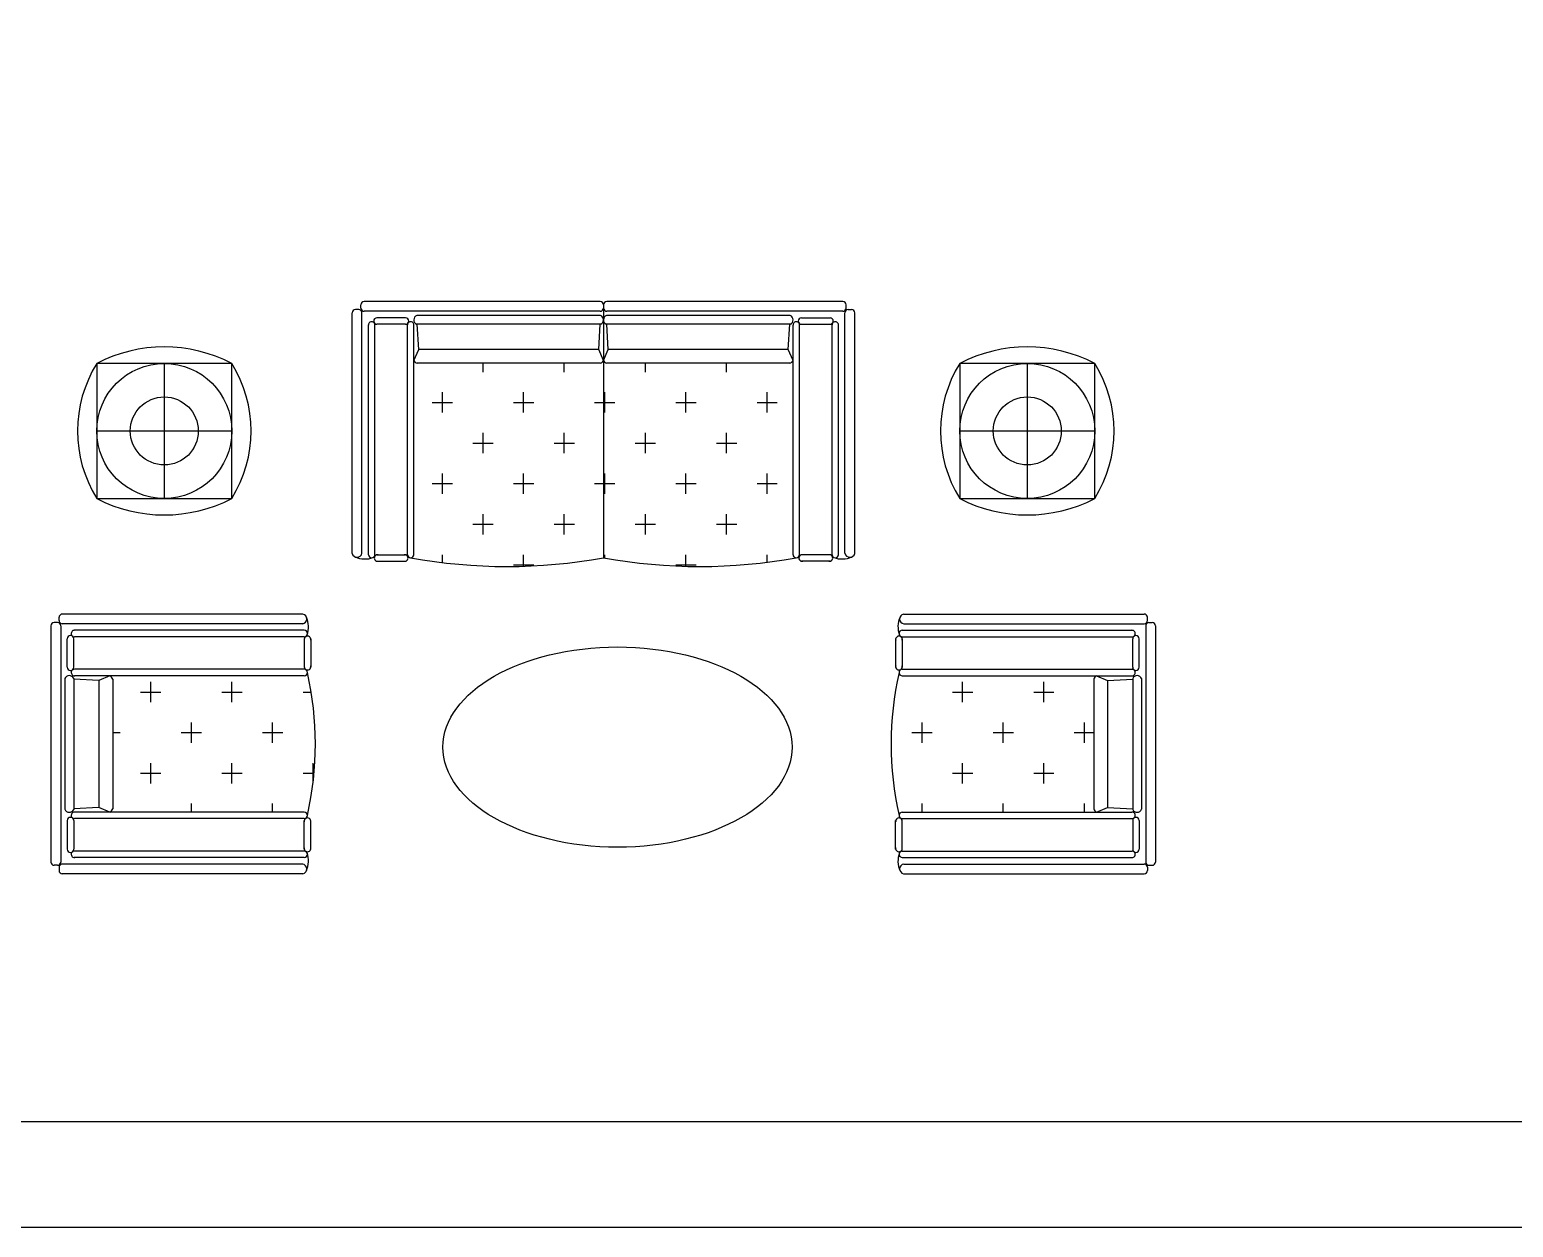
# Model space of a CAD drawing. Header units: inches. Extents: x 4.9 to 47.4, y 12.3 to 37.1.
# Drawn here: x 32.206 to 36.774, y 12.278 to 15.967 of the extents above; entities that cross this region are included whole.
import ezdxf

# ---------------------------------------------------------------- set-up
doc = ezdxf.new("R2010")
doc.units = ezdxf.units.IN
doc.header["$MEASUREMENT"] = 0
for name, color, linetype in [('02', 2, 'Continuous'), ('8', 8, 'Continuous'), ('kadrbm', 4, 'Continuous')]:
    doc.layers.add(name, color=color, linetype=linetype)

# ---------------------------------------------------------------- blocks, each defined once
blk = doc.blocks.new('kadrbm')
at = {"layer": 'kadrbm', "color": 4}
blk.add_lwpolyline([(0, 0), (0, 24.7972), (21, 24.7972), (21, 0), (0, 0)], close=True, dxfattribs=at)
blk.add_lwpolyline([(20.6631, 0.3257), (20.6631, 24.4603), (0.3369, 24.4603), (0.3369, 0.3257), (20.6631, 0.3257)], dxfattribs=at)

msp = doc.modelspace()

# ---------------------------------------------------------------- hatches: boundary and pattern name
at = {"layer": '8'}
h = msp.add_hatch(dxfattribs=at)
h.set_pattern_fill('CROSS', color=256, scale=0.5, style=0)
h.set_pattern_definition([(0, (33.19553, 15.8184), (0.125, 0.125), [0.0625, -0.1875]), (90, (33.22678, 15.78715), (-0.125, 0.125), [0.0625, -0.1875])])
h.paths.add_polyline_path([(33.9728, 14.9478, -0.172493), (33.9628, 14.9394), (33.5991, 14.9394), (33.3991, 14.9394, -0.172493), (33.3891, 14.9478), (33.3891, 14.3498, -0.416288), (33.3791, 14.3398, 0.088869), (33.9728, 14.3398)])
h.paths.add_polyline_path([(34.5665, 14.3398, -0.416288), (34.5565, 14.3498), (34.5565, 14.9478, -0.172493), (34.5465, 14.9394), (34.3465, 14.9394), (33.9828, 14.9394, -0.172493), (33.9728, 14.9478), (33.9728, 14.3398, 0.088869)])
h = msp.add_hatch(dxfattribs=at)
h.set_pattern_fill('CROSS', color=256, scale=0.5, style=0)
h.set_pattern_definition([(0, (-47.57757, 11.05158), (0.125, 0.125), [0.0625, -0.1875]), (90, (-47.54632, 11.02033), (-0.125, 0.125), [0.0625, -0.1875])])
h.paths.add_polyline_path([(33.0511, 13.5568, -0.416288), (33.0612, 13.5468, 0.111936), (33.0612, 13.9868, -0.416288), (33.0511, 13.9768), (32.4532, 13.9768, -0.172493), (32.4615, 13.9668), (32.4615, 13.7668), (32.4615, 13.5668, -0.172493), (32.4532, 13.5568)])
h.paths.add_polyline_path([(34.8929, 13.9768, -0.416288), (34.8829, 13.9868, 0.111936), (34.8829, 13.5468, -0.416288), (34.8929, 13.5568), (35.4909, 13.5568, -0.172493), (35.4825, 13.5668), (35.4825, 13.7668), (35.4825, 13.9668, -0.172493), (35.4909, 13.9768)])

# ---------------------------------------------------------------- linework, layer by layer
at = {"layer": '02'}
for p, q in [((33.9628, 15.1294, -0.1), (33.2354, 15.1294, -0.1)), ((34.7102, 15.1294, -0.1), (33.9828, 15.1294, -0.1)), ((33.1991, 14.3534, -0.1), (33.1991, 15.0946, -0.1)), ((33.2191, 15.1046, -0.1), (33.2091, 15.1046, -0.1)), ((33.2254, 15.1094, -0.1), (33.2254, 15.1194, -0.1)), ((33.2291, 14.3543, -0.1), (33.2291, 15.0946, -0.1)), ((33.9628, 15.0994, -0.1), (33.2354, 15.0994, -0.1)), ((33.363, 15.0794, -0.1), (33.2752, 15.0794, -0.1)), ((33.9638, 15.0867, -0.1), (33.3977, 15.0867, -0.1)), ((33.9728, 15.1194, -0.1), (33.9728, 14.3398, -0.1)), ((34.5478, 15.0867, -0.1), (33.9818, 15.0867, -0.1)), ((34.7102, 15.0994, -0.1), (33.9828, 15.0994, -0.1)), ((34.5826, 15.0794, -0.1), (34.6704, 15.0794, -0.1)), ((34.7165, 14.3543, -0.1), (34.7165, 15.0946, -0.1)), ((34.7202, 15.1094, -0.1), (34.7202, 15.1194, -0.1)), ((34.7265, 15.1046, -0.1), (34.7365, 15.1046, -0.1)), ((34.7465, 14.3534, -0.1), (34.7465, 15.0946, -0.1)), ((33.2491, 14.3497, -0.1), (33.2491, 15.0579, -0.1)), ((33.2691, 14.3497, -0.1), (33.2691, 15.0572, -0.1)), ((33.363, 15.0594, -0.1), (33.2752, 15.0594, -0.1)), ((33.3691, 14.3497, -0.1), (33.3691, 15.0572, -0.1)), ((33.3891, 15.0594, -0.1), (33.3888, 15.0594, -0.1)), ((33.3891, 14.3497, -0.1), (33.3891, 15.0566, -0.1)), ((33.9644, 15.0594, -0.1), (33.3971, 15.0594, -0.1)), ((33.4038, 14.9818, -0.1), (33.3991, 15.0594, -0.1)), ((33.9581, 14.9818, -0.1), (33.9628, 15.0594, -0.1)), ((34.5484, 15.0594, -0.1), (33.9812, 15.0594, -0.1)), ((33.9875, 14.9818, -0.1), (33.9828, 15.0594, -0.1)), ((34.5418, 14.9818, -0.1), (34.5465, 15.0594, -0.1)), ((34.5565, 15.0594, -0.1), (34.5567, 15.0594, -0.1)), ((34.5565, 14.3497, -0.1), (34.5565, 15.0566, -0.1)), ((34.5765, 14.3497, -0.1), (34.5765, 15.0572, -0.1)), ((34.5826, 15.0594, -0.1), (34.6704, 15.0594, -0.1)), ((34.6765, 14.3497, -0.1), (34.6765, 15.0572, -0.1)), ((34.6965, 14.3497, -0.1), (34.6965, 15.0579, -0.1)), ((33.3891, 14.9478, -0.1), (33.4038, 14.9818, -0.1)), ((33.9628, 14.9394, -0.1), (33.3991, 14.9394, -0.1)), ((33.9581, 14.9818, -0.1), (33.4038, 14.9818, -0.1)), ((33.9728, 14.9478, -0.1), (33.9581, 14.9818, -0.1)), ((33.9728, 14.9478, -0.1), (33.9875, 14.9818, -0.1)), ((34.5465, 14.9394, -0.1), (33.9828, 14.9394, -0.1)), ((34.5418, 14.9818, -0.1), (33.9875, 14.9818, -0.1)), ((34.5565, 14.9478, -0.1), (34.5418, 14.9818, -0.1)), ((32.6204, 14.9387, -0.1), (32.6204, 14.5228, -0.1)), ((35.2778, 14.9387, -0.1), (35.2778, 14.5228, -0.1)), ((32.4125, 14.7308, -0.1), (32.8283, 14.7308, -0.1)), ((35.0699, 14.7308, -0.1), (35.4858, 14.7308, -0.1)), ((33.275, 14.3494, -0.1), (33.3631, 14.3494, -0.1)), ((34.6705, 14.3494, -0.1), (34.5825, 14.3494, -0.1)), ((33.2751, 14.3294, -0.1), (33.3631, 14.3294, -0.1)), ((34.6705, 14.3294, -0.1), (34.5825, 14.3294, -0.1)), ((33.0475, 14.1668, -0.1), (32.3064, 14.1668, -0.1)), ((34.8965, 14.1668, -0.1), (35.6377, 14.1668, -0.1)), ((32.2715, 14.1305, -0.1), (32.2715, 13.4031, -0.1)), ((32.2915, 14.1405, -0.1), (32.2815, 14.1405, -0.1)), ((32.2964, 14.1468, -0.1), (32.2964, 14.1568, -0.1)), ((32.3015, 14.1305, -0.1), (32.3015, 13.4031, -0.1)), ((33.0467, 14.1368, -0.1), (32.3064, 14.1368, -0.1)), ((34.8974, 14.1368, -0.1), (35.6377, 14.1368, -0.1)), ((35.6425, 14.1305, -0.1), (35.6425, 13.4031, -0.1)), ((35.6477, 14.1468, -0.1), (35.6477, 14.1568, -0.1)), ((35.6525, 14.1405, -0.1), (35.6625, 14.1405, -0.1)), ((35.6725, 14.1305, -0.1), (35.6725, 13.4031, -0.1)), ((32.3215, 14.0029, -0.1), (32.3215, 14.0907, -0.1)), ((32.3415, 14.0029, -0.1), (32.3415, 14.0907, -0.1)), ((33.0513, 14.1168, -0.1), (32.3431, 14.1168, -0.1)), ((33.0513, 14.0968, -0.1), (32.3437, 14.0968, -0.1)), ((33.0515, 14.0908, -0.1), (33.0515, 14.0028, -0.1)), ((33.0715, 14.0908, -0.1), (33.0715, 14.0028, -0.1)), ((34.8725, 14.0908, -0.1), (34.8725, 14.0028, -0.1)), ((34.8925, 14.0908, -0.1), (34.8925, 14.0028, -0.1)), ((34.8928, 14.1168, -0.1), (35.601, 14.1168, -0.1)), ((34.8928, 14.0968, -0.1), (35.6003, 14.0968, -0.1)), ((35.6025, 14.0029, -0.1), (35.6025, 14.0907, -0.1)), ((35.6225, 14.0029, -0.1), (35.6225, 14.0907, -0.1)), ((33.0513, 13.9968, -0.1), (32.3437, 13.9968, -0.1)), ((34.8928, 13.9968, -0.1), (35.6003, 13.9968, -0.1)), ((32.3143, 13.9681, -0.1), (32.3143, 13.5655, -0.1)), ((32.3415, 13.9768, -0.1), (32.3415, 13.977, -0.1)), ((32.3415, 13.9687, -0.1), (32.3415, 13.5649, -0.1)), ((32.4192, 13.9621, -0.1), (32.3415, 13.9668, -0.1)), ((33.0513, 13.9768, -0.1), (32.3444, 13.9768, -0.1)), ((32.4532, 13.9768, -0.1), (32.4192, 13.9621, -0.1)), ((32.4192, 13.9621, -0.1), (32.4192, 13.5715, -0.1)), ((32.4615, 13.9668, -0.1), (32.4615, 13.5668, -0.1)), ((34.8928, 13.9768, -0.1), (35.5997, 13.9768, -0.1)), ((35.4825, 13.9668, -0.1), (35.4825, 13.5668, -0.1)), ((35.4909, 13.9768, -0.1), (35.5249, 13.9621, -0.1)), ((35.5249, 13.9621, -0.1), (35.6025, 13.9668, -0.1)), ((35.5249, 13.9621, -0.1), (35.5249, 13.5715, -0.1)), ((35.6025, 13.9768, -0.1), (35.6025, 13.977, -0.1)), ((35.6025, 13.9687, -0.1), (35.6025, 13.5649, -0.1)), ((35.6298, 13.9681, -0.1), (35.6298, 13.5655, -0.1)), ((32.4192, 13.5715, -0.1), (32.3415, 13.5668, -0.1)), ((32.4532, 13.5568, -0.1), (32.4192, 13.5715, -0.1)), ((35.4909, 13.5568, -0.1), (35.5249, 13.5715, -0.1)), ((35.5249, 13.5715, -0.1), (35.6025, 13.5668, -0.1)), ((32.3215, 13.5307, -0.1), (32.3215, 13.4429, -0.1)), ((32.3415, 13.5568, -0.1), (32.3415, 13.5566, -0.1)), ((32.3415, 13.5307, -0.1), (32.3415, 13.4429, -0.1)), ((33.0513, 13.5368, -0.1), (32.3437, 13.5368, -0.1)), ((33.0513, 13.5568, -0.1), (32.3444, 13.5568, -0.1)), ((33.0515, 13.4428, -0.1), (33.0515, 13.5308, -0.1)), ((33.0715, 13.4428, -0.1), (33.0715, 13.5308, -0.1)), ((34.8725, 13.4428, -0.1), (34.8725, 13.5308, -0.1)), ((34.8925, 13.4428, -0.1), (34.8925, 13.5308, -0.1)), ((34.8928, 13.5568, -0.1), (35.5997, 13.5568, -0.1)), ((34.8928, 13.5368, -0.1), (35.6003, 13.5368, -0.1)), ((35.6025, 13.5568, -0.1), (35.6025, 13.5566, -0.1)), ((35.6025, 13.5307, -0.1), (35.6025, 13.4429, -0.1)), ((35.6225, 13.5307, -0.1), (35.6225, 13.4429, -0.1)), ((33.0513, 13.4368, -0.1), (32.3437, 13.4368, -0.1)), ((34.8928, 13.4368, -0.1), (35.6003, 13.4368, -0.1)), ((32.2915, 13.3931, -0.1), (32.2815, 13.3931, -0.1)), ((32.2964, 13.3868, -0.1), (32.2964, 13.3768, -0.1)), ((33.0467, 13.3968, -0.1), (32.3064, 13.3968, -0.1)), ((33.0513, 13.4168, -0.1), (32.3431, 13.4168, -0.1)), ((34.8928, 13.4168, -0.1), (35.601, 13.4168, -0.1)), ((34.8974, 13.3968, -0.1), (35.6377, 13.3968, -0.1)), ((35.6477, 13.3868, -0.1), (35.6477, 13.3768, -0.1)), ((35.6525, 13.3931, -0.1), (35.6625, 13.3931, -0.1)), ((33.0475, 13.3668, -0.1), (32.3064, 13.3668, -0.1)), ((34.8965, 13.3668, -0.1), (35.6377, 13.3668, -0.1))]:
    msp.add_line(p, q, dxfattribs=at)
at = {"layer": '02', "elevation": -0.1}
for points in [[(32.8283, 14.9387), (32.4125, 14.9387), (32.4125, 14.5228), (32.8283, 14.5228)], [(35.4858, 14.9387), (35.0699, 14.9387), (35.0699, 14.5228), (35.4858, 14.5228)]]:
    msp.add_lwpolyline(points, close=True, dxfattribs=at)
at = {"layer": '02'}
for centre, radius in [((32.6204, 14.7308, -0.1), 0.2079), ((35.2778, 14.7308, -0.1), 0.2079), ((32.6204, 14.7308, -0.1), 0.1048), ((35.2778, 14.7308, -0.1), 0.1048)]:
    msp.add_circle(centre, radius, dxfattribs=at)
for centre, radius, start, end in [((33.2354, 15.1194, -0.1), 0.01, 90, 180), ((33.9628, 15.1194, -0.1), 0.01, 0, 90), ((33.9828, 15.1194, -0.1), 0.01, 90, 180), ((34.7102, 15.1194, -0.1), 0.01, 0, 90), ((33.2091, 15.0946, -0.1), 0.01, 90, 180), ((33.2191, 15.0946, -0.1), 0.01, 0, 90), ((33.2354, 15.1094, -0.1), 0.01, 180, 270), ((33.2752, 15.0694, -0.1), 0.01, 90, 270), ((33.363, 15.0694, -0.1), 0.01, 270, 90), ((33.4037, 15.0729, -0.1), 0.015, 113.5425, 243.9611), ((33.9628, 15.1094, -0.1), 0.01, 270, 0), ((33.9578, 15.0729, -0.1), 0.015, 296.0389, 66.4575), ((33.9828, 15.1094, -0.1), 0.01, 180, 270), ((33.9878, 15.0729, -0.1), 0.015, 113.5425, 243.9611), ((34.5418, 15.0729, -0.1), 0.015, 296.0389, 66.4575), ((34.5826, 15.0694, -0.1), 0.01, 90, 270), ((34.6704, 15.0694, -0.1), 0.01, 270, 90), ((34.7102, 15.1094, -0.1), 0.01, 270, 0), ((34.7265, 15.0946, -0.1), 0.01, 90, 180), ((34.7365, 15.0946, -0.1), 0.01, 0, 90), ((33.2591, 15.0572, -0.1), 0.01, 0.0591, 183.7467), ((33.3791, 15.0572, -0.1), 0.01, 356.2533, 179.9409), ((34.5665, 15.0572, -0.1), 0.01, 0.0591, 183.7467), ((34.6865, 15.0572, -0.1), 0.01, 356.2533, 179.9409), ((32.6204, 14.5388, -0.1), 0.4508, 62.5285, 117.4715), ((35.2778, 14.5388, -0.1), 0.4508, 62.5285, 117.4715), ((33.4058, 14.9576, -0.1), 0.0194, 210.6479, 249.7951), ((33.9561, 14.9576, -0.1), 0.0194, 290.2049, 329.3521), ((33.9895, 14.9576, -0.1), 0.0194, 210.6479, 249.7951), ((34.5398, 14.9576, -0.1), 0.0194, 290.2049, 329.3521), ((32.7477, 14.7308, -0.1), 0.3945, 148.1915, 211.8085), ((32.4931, 14.7308, -0.1), 0.3945, 328.1915, 31.8085), ((35.4051, 14.7308, -0.1), 0.3945, 148.1915, 211.8085), ((35.1505, 14.7308, -0.1), 0.3945, 328.1915, 31.8085), ((32.6204, 14.9228, -0.1), 0.4508, 242.5285, 297.4715), ((35.2778, 14.9228, -0.1), 0.4508, 242.5285, 297.4715), ((33.214, 14.3571, -0.1), 0.0154, 193.9534, 349.3433), ((33.2591, 14.3498, -0.1), 0.01, 180.4055, 359.5945), ((33.2772, 14.3394, -0.1), 0.0102, 77.7883, 282.0867), ((33.3609, 14.3394, -0.1), 0.0102, 257.9133, 102.2117), ((33.3791, 14.3498, -0.1), 0.01, 180.4055, 359.5945), ((34.5665, 14.3498, -0.1), 0.01, 180.4055, 359.5945), ((34.5846, 14.3394, -0.1), 0.0102, 77.7883, 282.0867), ((34.6684, 14.3394, -0.1), 0.0102, 257.9133, 102.2117), ((34.6865, 14.3498, -0.1), 0.01, 180.4055, 359.5945), ((34.7316, 14.3571, -0.1), 0.0154, 190.6567, 346.0466), ((33.2385, 14.4105, -0.1), 0.074, 245.9661, 289.7321), ((33.6759, 15.9968, -0.1), 1.6834, 259.843, 280.157), ((34.2696, 15.9968, -0.1), 1.6834, 259.843, 280.157), ((34.7071, 14.4105, -0.1), 0.074, 250.2679, 294.0339), ((32.3064, 14.1568, -0.1), 0.01, 90, 180), ((33.0438, 14.1519, -0.1), 0.0154, 280.6567, 76.0466), ((34.9002, 14.1519, -0.1), 0.0154, 103.9534, 259.3433), ((35.6377, 14.1568, -0.1), 0.01, 0, 90), ((32.2815, 14.1305, -0.1), 0.01, 90, 180), ((32.2915, 14.1305, -0.1), 0.01, 0, 90), ((32.3064, 14.1468, -0.1), 0.01, 180, 270), ((32.9905, 14.1274, -0.1), 0.074, 340.2679, 24.0339), ((34.9536, 14.1274, -0.1), 0.074, 155.9661, 199.7321), ((35.6377, 14.1468, -0.1), 0.01, 270, 0), ((35.6525, 14.1305, -0.1), 0.01, 90, 180), ((35.6625, 14.1305, -0.1), 0.01, 0, 90), ((32.3315, 14.0907, -0.1), 0.01, 0, 180), ((32.3438, 14.1068, -0.1), 0.01, 86.2533, 269.9409), ((33.0512, 14.1068, -0.1), 0.01, 270.4055, 89.5945), ((33.0615, 14.0887, -0.1), 0.0102, 347.9133, 192.2117), ((34.8826, 14.0887, -0.1), 0.0102, 347.7883, 192.0867), ((34.8929, 14.1068, -0.1), 0.01, 90.4055, 269.5945), ((35.6003, 14.1068, -0.1), 0.01, 270.0591, 93.7467), ((35.6125, 14.0907, -0.1), 0.01, 0, 180), ((32.3315, 14.0029, -0.1), 0.01, 180, 0), ((32.3438, 13.9868, -0.1), 0.01, 90.0591, 273.7467), ((33.0615, 14.0049, -0.1), 0.0102, 167.7883, 12.0867), ((33.0512, 13.9868, -0.1), 0.01, 270.4055, 89.5945), ((32.0908, 13.7668, -0.1), 0.995, 347.2262, 12.7738), ((35.8532, 13.7668, -0.1), 0.995, 167.2262, 192.7738), ((34.8826, 14.0049, -0.1), 0.0102, 167.9133, 12.2117), ((34.8929, 13.9868, -0.1), 0.01, 90.4055, 269.5945), ((35.6003, 13.9868, -0.1), 0.01, 266.2533, 89.9409), ((35.6125, 14.0029, -0.1), 0.01, 180, 0), ((32.328, 13.9621, -0.1), 0.015, 26.0389, 156.4575), ((32.4433, 13.9601, -0.1), 0.0194, 20.2049, 59.3521), ((35.5008, 13.9601, -0.1), 0.0194, 120.6479, 159.7951), ((35.616, 13.9621, -0.1), 0.015, 23.5425, 153.9611), ((32.328, 13.5714, -0.1), 0.015, 203.5425, 333.9611), ((32.3315, 13.5307, -0.1), 0.01, 0, 180), ((32.3438, 13.5468, -0.1), 0.01, 86.2533, 269.9409), ((32.4433, 13.5735, -0.1), 0.0194, 300.6479, 339.7951), ((33.0512, 13.5468, -0.1), 0.01, 270.4055, 89.5945), ((33.0615, 13.5287, -0.1), 0.0102, 347.9133, 192.2117), ((34.8826, 13.5287, -0.1), 0.0102, 347.7883, 192.0867), ((34.8929, 13.5468, -0.1), 0.01, 90.4055, 269.5945), ((35.5008, 13.5735, -0.1), 0.0194, 200.2049, 239.3521), ((35.6003, 13.5468, -0.1), 0.01, 270.0591, 93.7467), ((35.616, 13.5714, -0.1), 0.015, 206.0389, 336.4575), ((35.6125, 13.5307, -0.1), 0.01, 0, 180), ((32.3315, 13.4429, -0.1), 0.01, 180, 0), ((32.3438, 13.4268, -0.1), 0.01, 90.0591, 273.7467), ((33.0615, 13.4449, -0.1), 0.0102, 167.7883, 12.0867), ((33.0512, 13.4268, -0.1), 0.01, 270.4055, 89.5945), ((34.8826, 13.4449, -0.1), 0.0102, 167.9133, 12.2117), ((34.8929, 13.4268, -0.1), 0.01, 90.4055, 269.5945), ((35.6003, 13.4268, -0.1), 0.01, 266.2533, 89.9409), ((35.6125, 13.4429, -0.1), 0.01, 180, 0), ((32.2815, 13.4031, -0.1), 0.01, 180, 270), ((32.2915, 13.4031, -0.1), 0.01, 270, 0), ((32.3064, 13.3868, -0.1), 0.01, 90, 180), ((33.0438, 13.3817, -0.1), 0.0154, 283.9534, 79.3433), ((32.9905, 13.4062, -0.1), 0.074, 335.9661, 19.7321), ((34.9536, 13.4062, -0.1), 0.074, 160.2679, 204.0339), ((34.9002, 13.3817, -0.1), 0.0154, 100.6567, 256.0466), ((35.6377, 13.3868, -0.1), 0.01, 0, 90), ((35.6525, 13.4031, -0.1), 0.01, 180, 270), ((35.6625, 13.4031, -0.1), 0.01, 270, 0), ((32.3064, 13.3768, -0.1), 0.01, 180, 270), ((35.6377, 13.3768, -0.1), 0.01, 270, 0)]:
    msp.add_arc(centre, radius, start, end, dxfattribs=at)
msp.add_ellipse((34.0161, 13.7571, -0.1), major_axis=(0.5376, 0), ratio=0.57347, dxfattribs=at)

# ---------------------------------------------------------------- block references
at = {"layer": 'kadrbm'}
msp.add_blockref('kadrbm', (26.442, 12.2779), dxfattribs=at)

doc.saveas('drawing.dxf')
